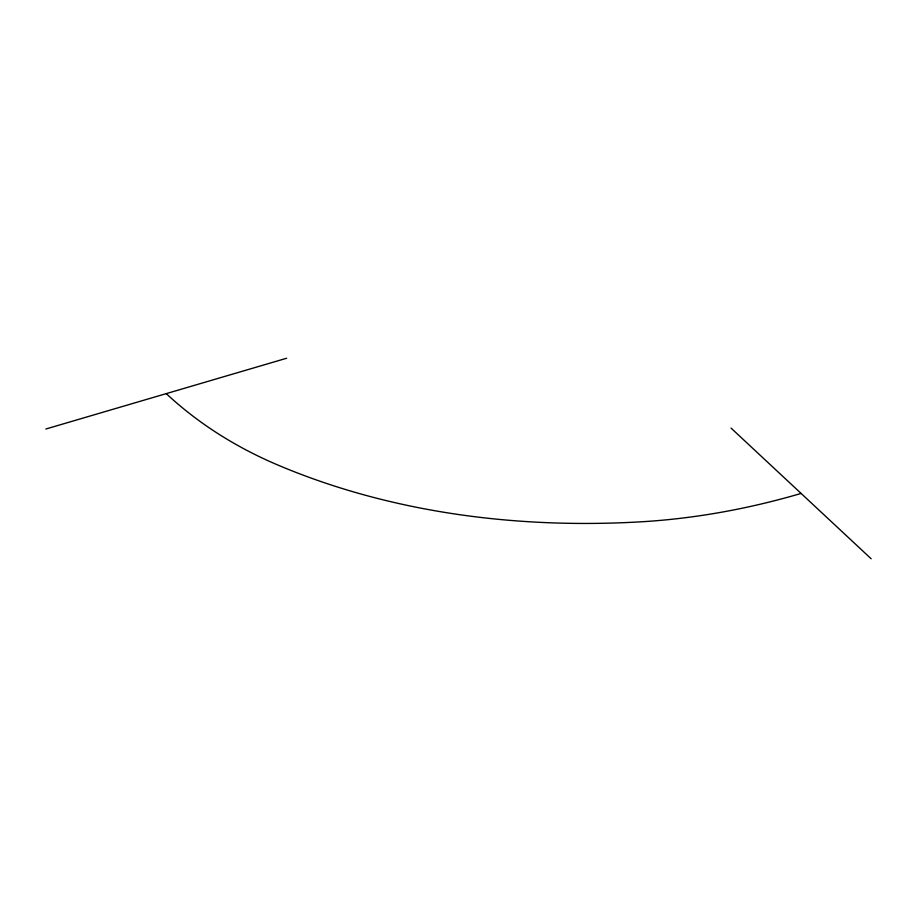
<?xml version="1.0" encoding="UTF-8"?>
<svg xmlns="http://www.w3.org/2000/svg" width="917" height="917" viewBox="0 0 917 917"><rect width="100%" height="100%" fill="white"/><g stroke="black" fill="none" stroke-linecap="round" stroke-linejoin="round"><path stroke-width="1.38" d="M45.85 429.018L286.666 358.238M731.055 428.101L871.15 558.762M166.252 393.622A596.233 436.056 -28.3 0 0 278.401 465.263A900.746 658.761 -28.3 0 0 638.897 521.933A596.233 436.056 -28.3 0 0 801.103 493.426"/></g></svg>
